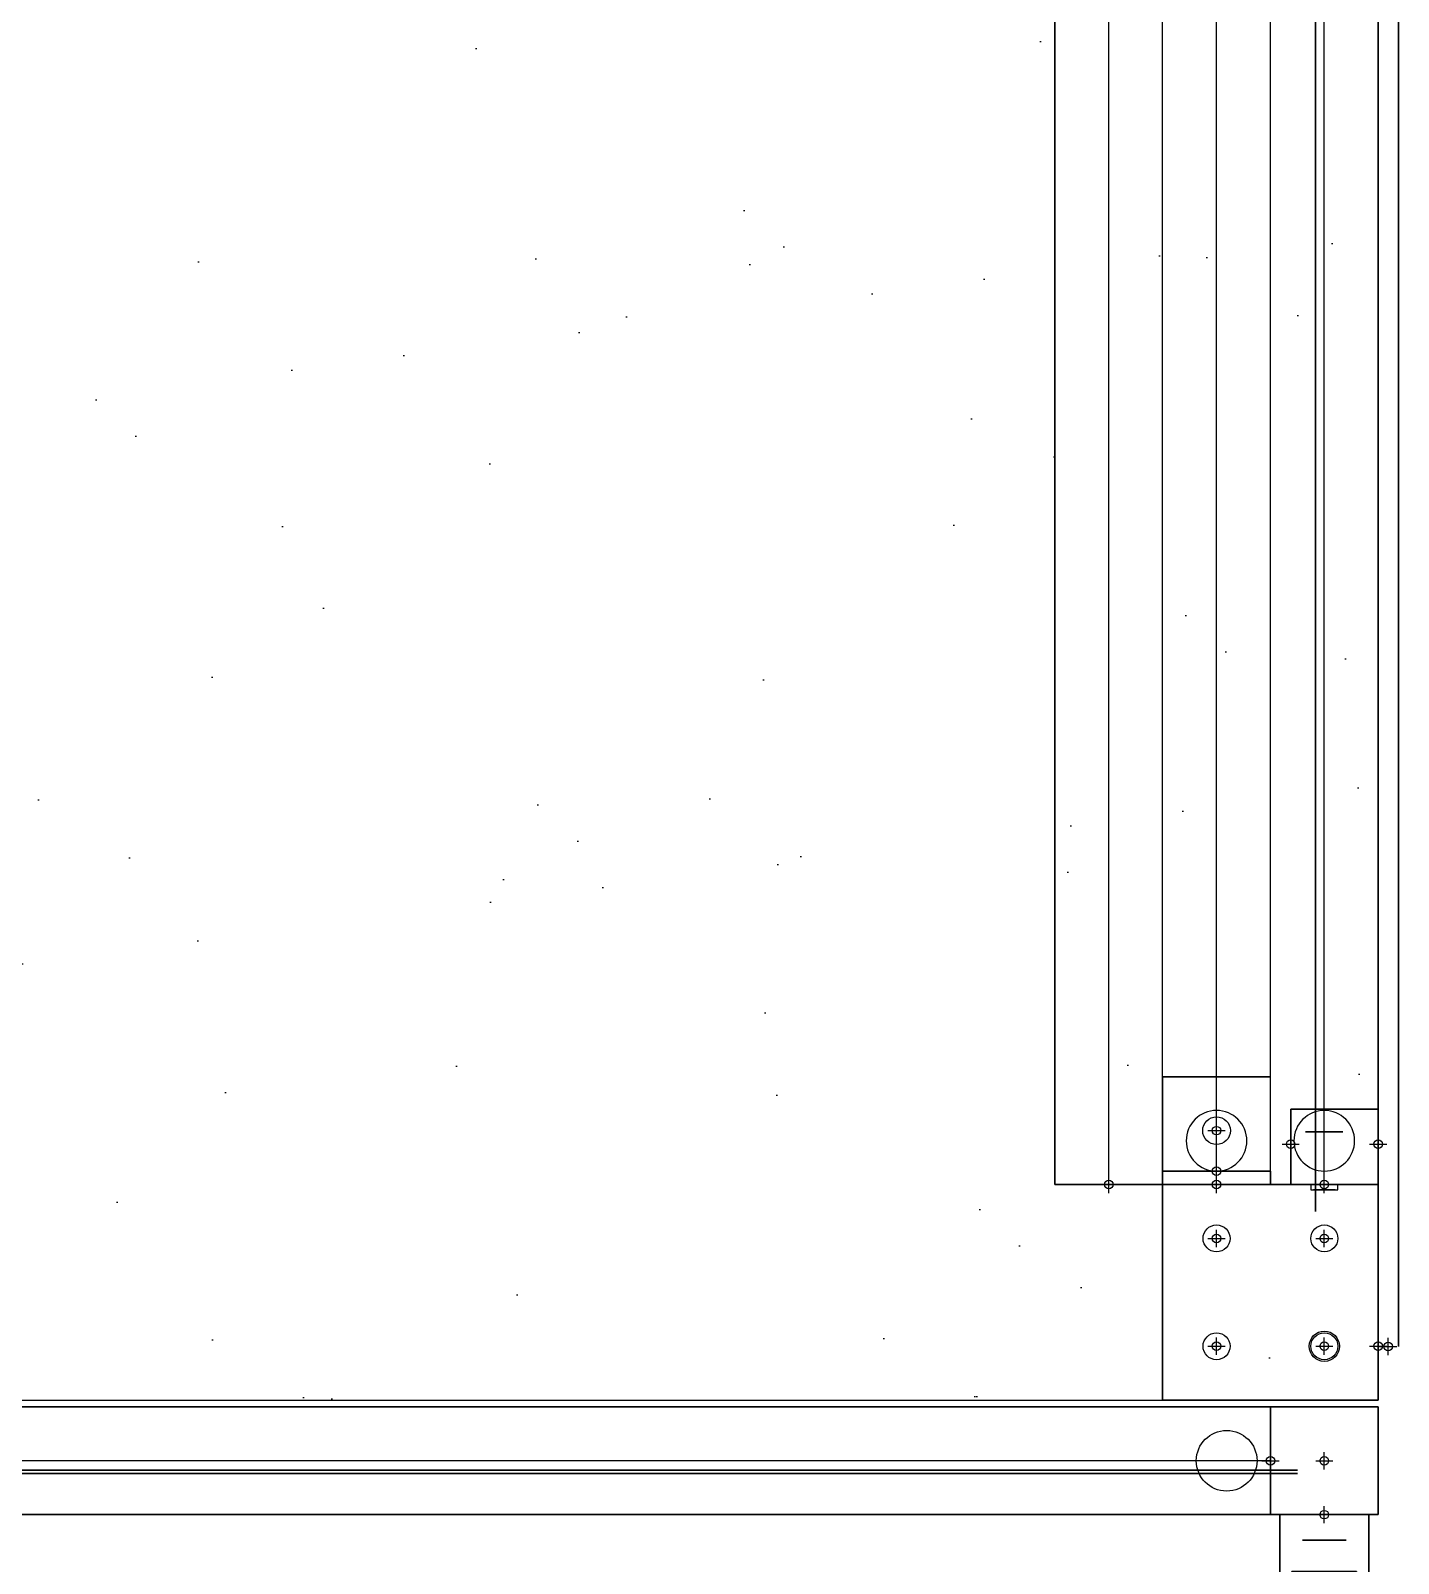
# Model space of a CAD drawing. Header units: inches. Extents: x -12.9 to 39.7, y -22.4 to 37.3.
# Drawn here: x 27 to 39.69, y -2.01 to 12.2 of the extents above; entities that cross this region are included whole.
import ezdxf

# ---------------------------------------------------------------- set-up
doc = ezdxf.new("R2010")
doc.units = ezdxf.units.IN
doc.header["$MEASUREMENT"] = 0
doc.header["$PDMODE"] = 34
doc.header["$PDSIZE"] = 0.08
for name, color, linetype in [('AQME Center Lines', 7, 'Continuous'), ('AQME Holes', 7, 'Continuous'), ('AQME Points', 7, 'Continuous'), ('AQME TSlots', 7, 'Continuous')]:
    doc.layers.add(name, color=color, linetype=linetype)
pattern_1 = [(37.50000000000001, (0, 0), (-0.1259867162192163, 3.853647538026317), [0, -3.04, 0, -3.4, 0, -3.25]), (7.499999999999999, (0, 0), (3.539553410535455, 5.644292130459481), [0, -1.64, 0, -2.74, 0, -1.05]), (327.5, (-2.46, 0), (6.22828372350299, 0.011318107073929), [0, -1, 0, -3.6, 0, -4.7]), (317.5, (-2.46, 0), (6.012253209144586, 1.755351129868498), [0, -0.5, 0, -2.36, 0, -2.7])]

# ---------------------------------------------------------------- blocks, each defined once
blk = doc.blocks.new('AQME_7042_20120403180227')
at = {"layer": 'AQME Holes', "color": 4}
blk.add_circle((0, 0), 0.2815, dxfattribs=at)
blk = doc.blocks.new('AQME_7042_20120403180235')
at = {"layer": 'AQME Holes', "color": 4}
blk.add_circle((0, 0), 0.2815, dxfattribs=at)
blk = doc.blocks.new('AQME_7042_20120403180249')
at = {"layer": 'AQME Holes', "color": 4}
blk.add_circle((0, 0), 0.2815, dxfattribs=at)
blk = doc.blocks.new('AQME_7042_20120403180257')
at = {"layer": 'AQME Holes', "color": 4}
blk.add_circle((0, 0), 0.2815, dxfattribs=at)
blk = doc.blocks.new('AQME_1030_20120403180258', base_point=(0.5, 0.5))
for points in [[(0, 0), (1, 0), (1, 3), (0, 3)], [(1, 3), (0, 3), (0, 3, 24), (1, 3, 24)], [(0, 3), (0, 0), (0, 0, 24), (0, 3, 24)], [(0, 0, 24), (1, 0, 24), (1, 3, 24), (0, 3, 24)], [(1, 0), (1, 3), (1, 3, 24), (1, 0, 24)], [(0, 0), (1, 0), (1, 0, 24), (0, 0, 24)]]:
    blk.add_3dface(points)
at = {"layer": 'AQME Center Lines', "color": 6}
for p, q in [((0, 2), (0, 2, 24)), ((1, 2), (1, 2, 24)), ((0, 1), (0, 1, 24)), ((1, 1), (1, 1, 24))]:
    blk.add_line(p, q, dxfattribs=at)
at = {"layer": 'AQME Points', "color": 3}
for p in [(0.5, 2.5), (0.5, 1.5), (0.5, 0.5)]:
    blk.add_point(p, dxfattribs=at)
at = {"layer": 'AQME Points', "color": 2}
for p in [(0.5, 2.5, 24), (0.5, 1.5, 24), (0.5, 0.5, 24)]:
    blk.add_point(p, dxfattribs=at)
at = {"layer": 'AQME TSlots', "color": 1}
for p, q in [((0.5, 3), (0.5, 3, 24)), ((0, 2.5), (0, 2.5, 24)), ((1, 2.5), (1, 2.5, 24)), ((0, 1.5), (0, 1.5, 24)), ((1, 1.5), (1, 1.5, 24)), ((0, 0.5), (0, 0.5, 24)), ((1, 0.5), (1, 0.5, 24)), ((0.5, 0), (0.5, 0, 24))]:
    blk.add_line(p, q, dxfattribs=at)
at = {"extrusion": (1, 0, 0)}
for name, p in [('AQME_7042_20120403180235', (1.5, 0.406, 1)), ('AQME_7042_20120403180227', (0.5, 0.406, 1))]:
    blk.add_blockref(name, p, dxfattribs=at)
at = {"extrusion": (1, 0, 0), "rotation": 179.9999999999998}
for name, p in [('AQME_7042_20120403180257', (1.5, 23.594, 1)), ('AQME_7042_20120403180249', (0.5000000000000001, 23.594, 1))]:
    blk.add_blockref(name, p, dxfattribs=at)
blk = doc.blocks.new('AQME_4108_20120403180811')
at = {"color": 1}
blk.add_circle((0, 0.5), 0.1285, dxfattribs=at)
at = {"color": 1, "extrusion": (0, 1, 0)}
blk.add_circle((0, 0.5), 0.1285, dxfattribs=at)
at = {"color": 3}
for p in [(0, 0.5), (0, 0)]:
    blk.add_point(p, dxfattribs=at)
at = {"color": 2}
blk.add_point((0, 0.5, 0.125), dxfattribs=at)
at = {"color": 2, "extrusion": (0, 1, 0)}
blk.add_point((0, 0.125, 0.5), dxfattribs=at)
at = {"color": 3, "extrusion": (0, 1, 0)}
blk.add_point((0, 0, 0.5), dxfattribs=at)
for points in [[(0.5, 0), (0.5, 1), (-0.5, 1), (-0.5, 0)], [(0.5, 0.125, 0.125), (0.5, 1, 0.125), (-0.5, 1, 0.125), (-0.5, 0.125, 0.125)], [(0.5, 1), (-0.5, 1), (-0.5, 1, 0.125), (0.5, 1, 0.125)], [(0.5, 0.125, 0.125), (-0.5, 0.125, 0.125), (-0.5, 0.125, 1), (0.5, 0.125, 1)], [(-0.5, 0, 1), (0.5, 0, 1), (0.5, 0.125, 1), (-0.5, 0.125, 1)]]:
    blk.add_3dface(points)
for points, invisible_edges in [([(-0.5, 1), (-0.5, 0), (-0.5, 0, 0.125), (-0.5, 1, 0.125)], 4), ([(0.5, 0), (0.5, 1), (0.5, 1, 0.125), (0.5, 0, 0.125)], 4), ([(-0.5, 0.125, 0.125), (-0.5, 0, 0.125), (-0.5, 0, 1), (-0.5, 0.125, 1)], 1), ([(0.5, 0), (-0.5, 0), (-0.5, 0, 0.125), (0.5, 0, 0.125)], 4), ([(-0.5, 0, 0.125), (-0.5, 0, 1), (0.5, 0, 1), (0.5, 0, 0.125)], 8), ([(0.5, 0, 1), (0.5, 0, 0.125), (0.5, 0.125, 0.125), (0.5, 0.125, 1)], 2)]:
    blk.add_3dface(points, dxfattribs=dict(invisible_edges=invisible_edges))
blk = doc.blocks.new('AQME_1010_20120404102213', base_point=(0.5, 0.5))
for points in [[(0, 0), (1, 0), (1, 1), (0, 1)], [(1, 1), (0, 1), (0, 1, 24), (1, 1, 24)], [(0, 1), (0, 0), (0, 0, 24), (0, 1, 24)], [(0, 0, 24), (1, 0, 24), (1, 1, 24), (0, 1, 24)], [(1, 0), (1, 1), (1, 1, 24), (1, 0, 24)], [(0, 0), (1, 0), (1, 0, 24), (0, 0, 24)]]:
    blk.add_3dface(points)
at = {"layer": 'AQME Points', "color": 3}
blk.add_point((0.5, 0.5), dxfattribs=at)
at = {"layer": 'AQME Points', "color": 2}
blk.add_point((0.5, 0.5, 24), dxfattribs=at)
at = {"layer": 'AQME TSlots', "color": 1}
for p, q in [((0.5, 1), (0.5, 1, 24)), ((0, 0.5), (0, 0.5, 24)), ((1, 0.5), (1, 0.5, 24)), ((0.5, 0), (0.5, 0, 24))]:
    blk.add_line(p, q, dxfattribs=at)
blk = doc.blocks.new('AQME_1010_20120404102254', base_point=(0.5, 0.5))
for points in [[(0, 0), (1, 0), (1, 1), (0, 1)], [(1, 1), (0, 1), (0, 1, 36), (1, 1, 36)], [(0, 1), (0, 0), (0, 0, 36), (0, 1, 36)], [(0, 0, 36), (1, 0, 36), (1, 1, 36), (0, 1, 36)], [(1, 0), (1, 1), (1, 1, 36), (1, 0, 36)], [(0, 0), (1, 0), (1, 0, 36), (0, 0, 36)]]:
    blk.add_3dface(points)
at = {"layer": 'AQME Points', "color": 3}
blk.add_point((0.5, 0.5), dxfattribs=at)
at = {"layer": 'AQME Points', "color": 2}
blk.add_point((0.5, 0.5, 36), dxfattribs=at)
at = {"layer": 'AQME TSlots', "color": 1}
for p, q in [((0.5, 1), (0.5, 1, 36)), ((0, 0.5), (0, 0.5, 36)), ((1, 0.5), (1, 0.5, 36)), ((0.5, 0), (0.5, 0, 36))]:
    blk.add_line(p, q, dxfattribs=at)
blk = doc.blocks.new('AQME_7042_20120404103006')
at = {"layer": 'AQME Holes', "color": 4}
blk.add_circle((0, 0), 0.2815, dxfattribs=at)
blk = doc.blocks.new('AQME_7042_20120404103030')
at = {"layer": 'AQME Holes', "color": 4}
blk.add_circle((0, 0), 0.2815, dxfattribs=at)
blk = doc.blocks.new('AQME_1010_20120404103034', base_point=(0.5, 0.5))
for points in [[(0, 0), (1, 0), (1, 1), (0, 1)], [(1, 1), (0, 1), (0, 1, 38), (1, 1, 38)], [(0, 1), (0, 0), (0, 0, 38), (0, 1, 38)], [(0, 0, 38), (1, 0, 38), (1, 1, 38), (0, 1, 38)], [(1, 0), (1, 1), (1, 1, 38), (1, 0, 38)], [(0, 0), (1, 0), (1, 0, 38), (0, 0, 38)]]:
    blk.add_3dface(points)
at = {"layer": 'AQME Points', "color": 3}
blk.add_point((0.5, 0.5), dxfattribs=at)
at = {"layer": 'AQME Points', "color": 2}
blk.add_point((0.5, 0.5, 38), dxfattribs=at)
at = {"layer": 'AQME TSlots', "color": 1}
for p, q in [((0.5, 1), (0.5, 1, 38)), ((0, 0.5), (0, 0.5, 38)), ((1, 0.5), (1, 0.5, 38)), ((0.5, 0), (0.5, 0, 38))]:
    blk.add_line(p, q, dxfattribs=at)
at = {"extrusion": (0, 1, 0)}
blk.add_blockref('AQME_7042_20120404103006', (-0.5, 0.406, 1), dxfattribs=at)
at = {"extrusion": (0, 1, 0), "rotation": 179.9999999999998}
blk.add_blockref('AQME_7042_20120404103030', (-0.5, 37.594, 1), dxfattribs=at)
blk = doc.blocks.new('AQME_2062_20120404110627')
at = {"extrusion": (-1, 0, 0)}
for p, q in [((-0.3, 4.045, 0.625), (-0.3, 3.756, 1.42)), ((0.414, 4.045, 0.625), (0.414, 3.756, 1.42)), ((-0.3, -0.365, 0.625), (-0.3, -0.076, 1.42)), ((0.414, -0.365, 0.625), (0.414, -0.076, 1.42))]:
    blk.add_line(p, q, dxfattribs=at)
for p, q in [((-0.414, 3.315), (0.414, 3.315)), ((-0.3, 3.385, 0.526), (0.3, 3.385, 0.526)), ((-0.414, 0.365), (0.414, 0.365)), ((-0.3, 0.295, 0.526), (0.3, 0.295, 0.526))]:
    blk.add_line(p, q)
at = {"extrusion": (0, -1, 0)}
for p, q in [((-0.414, 3.315), (0.414, 3.315)), ((-0.414, 3.315, 1.184), (0.414, 3.315, 1.184)), ((0.3, 3.385, 0.526), (-0.3, 3.385, 0.526)), ((-0.414, -0.365), (0.414, -0.365)), ((0.3, -0.365, 0.526), (-0.3, -0.365, 0.526))]:
    blk.add_line(p, q, dxfattribs=at)
at = {"color": 1}
for centre, radius in [((0, 3.68, 0.236), 0.203), ((0, 3.68), 0.133), ((0, 0, 0.236), 0.203), ((0, 0), 0.133)]:
    blk.add_circle(centre, radius, dxfattribs=at)
at = {"color": 3}
for p in [(0, 3.68), (0, 0)]:
    blk.add_point(p, dxfattribs=at)
for points, invisible_edges in [([(-0.414, 3.756, 1.42), (-0.414, 3.315, 1.184), (-0.414, 4.045, 0.625)], 3), ([(-0.414, 4.045, 0.625), (-0.414, 4.045), (-0.414, 3.315), (-0.414, 3.315, 1.184)], 8), ([(-0.3, 4.045, 0.625), (-0.414, 4.045, 0.625), (-0.414, 4.045, 0.526), (-0.3, 4.045, 0.526)], 4), ([(-0.414, 4.045, 0.526), (-0.414, 4.045), (0.414, 4.045), (0.414, 4.045, 0.526)], 8), ([(-0.3, 3.385, 1.42), (-0.3, 3.756, 1.42), (-0.3, 4.045, 0.625)], 8), ([(-0.3, 3.385, 1.42), (-0.3, 3.385, 0.526), (-0.3, 4.045, 0.526), (-0.3, 4.045, 0.625)], 8), ([(0.3, 3.385, 1.42), (0.3, 3.756, 1.42), (0.3, 4.045, 0.625)], 8), ([(0.3, 3.385, 1.42), (0.3, 3.385, 0.526), (0.3, 4.045, 0.526), (0.3, 4.045, 0.625)], 8), ([(0.414, 4.045, 0.625), (0.3, 4.045, 0.625), (0.3, 4.045, 0.526), (0.414, 4.045, 0.526)], 4), ([(0.414, 3.756, 1.42), (0.414, 3.315, 1.184), (0.414, 4.045, 0.625)], 3), ([(0.414, 4.045, 0.625), (0.414, 4.045), (0.414, 3.315), (0.414, 3.315, 1.184)], 8), ([(-0.414, 3.315, 1.184), (-0.414, 0.365, 1.184), (-0.414, -0.076, 1.42), (-0.414, 3.756, 1.42)], 10), ([(-0.414, 3.756, 1.42), (-0.414, 3.385, 1.42), (-0.3, 3.385, 1.42), (-0.3, 3.756, 1.42)], 2), ([(0.3, 3.756, 1.42), (0.3, 3.385, 1.42), (0.414, 3.385, 1.42), (0.414, 3.756, 1.42)], 2), ([(0.414, 3.315, 1.184), (0.414, 0.365, 1.184), (0.414, -0.076, 1.42), (0.414, 3.756, 1.42)], 10), ([(0.414, 0.295, 1.42), (0.414, 3.385, 1.42), (-0.414, 3.385, 1.42), (-0.414, 0.295, 1.42)], 10), ([(-0.414, -0.076, 1.42), (-0.414, 0.365, 1.184), (-0.414, -0.365, 0.625)], 3), ([(-0.414, -0.365, 0.625), (-0.414, -0.365), (-0.414, 0.365), (-0.414, 0.365, 1.184)], 8), ([(-0.414, 0.295, 1.42), (-0.414, -0.076, 1.42), (-0.3, -0.076, 1.42), (-0.3, 0.295, 1.42)], 8), ([(-0.3, 0.295, 1.42), (-0.3, -0.076, 1.42), (-0.3, -0.365, 0.625)], 8), ([(-0.3, 0.295, 1.42), (-0.3, 0.295, 0.526), (-0.3, -0.365, 0.526), (-0.3, -0.365, 0.625)], 8), ([(0.3, 0.295, 1.42), (0.3, -0.076, 1.42), (0.3, -0.365, 0.625)], 8), ([(0.3, 0.295, 1.42), (0.3, 0.295, 0.526), (0.3, -0.365, 0.526), (0.3, -0.365, 0.625)], 8), ([(0.3, 0.295, 1.42), (0.3, -0.076, 1.42), (0.414, -0.076, 1.42), (0.414, 0.295, 1.42)], 8), ([(0.414, -0.076, 1.42), (0.414, 0.365, 1.184), (0.414, -0.365, 0.625)], 3), ([(0.414, -0.365, 0.625), (0.414, -0.365), (0.414, 0.365), (0.414, 0.365, 1.184)], 8), ([(-0.3, -0.365, 0.625), (-0.414, -0.365, 0.625), (-0.414, -0.365, 0.526), (-0.3, -0.365, 0.526)], 4), ([(-0.414, -0.365, 0.526), (-0.414, -0.365), (0.414, -0.365), (0.414, -0.365, 0.526)], 8), ([(0.414, -0.365, 0.625), (0.3, -0.365, 0.625), (0.3, -0.365, 0.526), (0.414, -0.365, 0.526)], 4)]:
    blk.add_3dface(points, dxfattribs=dict(invisible_edges=invisible_edges))
blk = doc.blocks.new('AQME_2427_20120404103638')
at = {"extrusion": (0, 1, 0)}
for p, q in [((-0.125, 0.5), (-0.312, 0.5)), ((-0.312, 0.5), (-0.312, 0.5, 0.7)), ((-0.312, 0.5, 0.7), (0.5, 0.5, 0.7)), ((-0.125, 0.5), (-0.125, 0.5, -0.05)), ((-0.125, 0.5, -0.05), (0.125, 0.5, -0.05)), ((0.5, 0.5), (0.125, 0.5)), ((0.125, 0.5, -0.05), (0.125, 0.5)), ((0.5, 0.5, 0.7), (0.5, 0.5))]:
    blk.add_line(p, q, dxfattribs=at)
at = {"color": 1, "extrusion": (-1, 0, 0)}
blk.add_circle((-0.25, 0.375, 0.312), 0.125, dxfattribs=at)
at = {"color": 1}
for centre, radius in [((0, 0, 0.49), 0.173), ((0, 0, -0.05), 0.101)]:
    blk.add_circle(centre, radius, dxfattribs=at)
at = {"color": 2, "extrusion": (-1, 0, 0)}
for p in [(-0.312, 0.25, 0.375), (0.5, 0.25, 0.375)]:
    blk.add_point(p, dxfattribs=at)
at = {"color": 3}
blk.add_point((0, 0), dxfattribs=at)
at = {"invisible_edges": 8}
for points in [[(0.5, 0.5), (0.5, 0.5, 0.7), (-0.312, 0.5, 0.7), (-0.312, 0.5)], [(-0.125, 0.5), (-0.125, 0.5, -0.05), (0.125, 0.5, -0.05), (0.125, 0.5)], [(0.5, -0.25), (0.5, -0.25, 0.7), (-0.312, -0.25, 0.7), (-0.312, -0.25)], [(-0.125, -0.25), (-0.125, -0.25, -0.05), (0.125, -0.25, -0.05), (0.125, -0.25)]]:
    blk.add_3dface(points, dxfattribs=at)
blk = doc.blocks.new('AQME_2614-S_20110813145048', base_point=(0, 0, 0.0885))
h = blk.add_hatch()
h.set_pattern_fill('AR-SAND', color=8, scale=2, style=0)
h.set_pattern_definition(pattern_1)
h.paths.add_polyline_path([(0, 0), (0, -24.5), (47.5, -24.5), (47.5, 0)])
at = {"color": 1}
for p, q in [((0, 0), (0, -24.5)), ((47.5, -24.5), (47.5, 0)), ((0, -24.5), (47.5, -24.5))]:
    blk.add_line(p, q, dxfattribs=at)
at = {"invisible_edges": 15}
blk.add_3dface([(0, 0), (0, -24.5), (47.5, -24.5), (47.5, 0)], dxfattribs=at)
blk = doc.blocks.new('AQME_7507_20120404113504')
at = {"color": 1}
blk.add_circle((0, 0.5), 0.1405, dxfattribs=at)
at = {"layer": 'AQME Points', "color": 3}
for p in [(0, 0), (0, 0, 0.177)]:
    blk.add_point(p, dxfattribs=at)
blk = doc.blocks.new('AQME_2614-S_20120404113505', base_point=(0, 0, 0.0885))
h = blk.add_hatch()
h.set_pattern_fill('AR-SAND', color=8, scale=2, style=0)
h.set_pattern_definition(pattern_1)
h.paths.add_polyline_path([(0, 0), (0, -28), (40, -28), (40, 0)])
at = {"color": 1}
for p, q in [((40, -28), (40, 0)), ((0, -28), (40, -28))]:
    blk.add_line(p, q, dxfattribs=at)
at = {"invisible_edges": 15}
for points in [[(0, 0, 0.177), (0, -28, 0.177), (40, -28, 0.177), (40, 0, 0.177)], [(0, 0), (0, -28), (40, -28), (40, 0)]]:
    blk.add_3dface(points, dxfattribs=at)
at = {"rotation": 90}
blk.add_blockref('AQME_7507_20120404113504', (40, -27.5), dxfattribs=at)
blk = doc.blocks.new('AQME_2454_20110915165342', base_point=(0, 0, 0.0935))
at = {"color": 1}
for p, q in [((0, 0), (0, -12)), ((26, 0), (0, 0)), ((0, -12), (26, -12))]:
    blk.add_line(p, q, dxfattribs=at)
at = {"invisible_edges": 15}
blk.add_3dface([(0, 0), (0, -12), (26, -12), (26, 0)], dxfattribs=at)
at = {"layer": 'AQME Points', "color": 3}
blk.add_point((0, 0, 0.0935), dxfattribs=at)
blk = doc.blocks.new('AQME_2020_20120404133140', base_point=(0.5, 0.5))
at = {"color": 4}
for centre in [(0.5, 1.5, 60), (1.5, 1.5, 60), (0.5, 0.5, 60), (1.5, 0.5, 60)]:
    blk.add_circle(centre, 0.125, dxfattribs=at)
for points in [[(0, 0), (2, 0), (2, 2), (0, 2)], [(2, 2), (0, 2), (0, 2, 60), (2, 2, 60)], [(0, 2), (0, 0), (0, 0, 60), (0, 2, 60)], [(0, 0, 60), (2, 0, 60), (2, 2, 60), (0, 2, 60)], [(2, 0), (2, 2), (2, 2, 60), (2, 0, 60)], [(0, 0), (2, 0), (2, 0, 60), (0, 0, 60)]]:
    blk.add_3dface(points)
at = {"layer": 'AQME Center Lines', "color": 6}
for p, q in [((1, 2), (1, 2, 60)), ((0, 1), (0, 1, 60)), ((2, 1), (2, 1, 60)), ((1, 0), (1, 0, 60))]:
    blk.add_line(p, q, dxfattribs=at)
at = {"layer": 'AQME Points', "color": 3}
for p in [(0.5, 1.5), (1.5, 1.5), (0.5, 0.5), (1.5, 0.5)]:
    blk.add_point(p, dxfattribs=at)
at = {"layer": 'AQME Points', "color": 2}
for p in [(0.5, 1.5, 60), (1.5, 1.5, 60), (0.5, 0.5, 60), (1.5, 0.5, 60)]:
    blk.add_point(p, dxfattribs=at)
at = {"layer": 'AQME TSlots', "color": 1}
for p, q in [((0.5, 2), (0.5, 2, 60)), ((1.5, 2), (1.5, 2, 60)), ((0, 1.5), (0, 1.5, 60)), ((2, 1.5), (2, 1.5, 60)), ((0, 0.5), (0, 0.5, 60)), ((2, 0.5), (2, 0.5, 60)), ((0.5, 0), (0.5, 0, 60)), ((1.5, 0), (1.5, 0, 60))]:
    blk.add_line(p, q, dxfattribs=at)
blk = doc.blocks.new('AQME_2614-S_20120430154721', base_point=(0, 0, 0.0885))
h = blk.add_hatch()
h.set_pattern_fill('AR-SAND', color=8, scale=2, style=0)
h.set_pattern_definition(pattern_1)
h.paths.add_polyline_path([(0, 0), (0, -34.5), (38.5, -34.5), (38.5, 0)])
at = {"color": 1}
for p, q in [((38.5, 0), (0, 0)), ((38.5, -34.5), (38.5, 0)), ((0, -34.5), (38.5, -34.5))]:
    blk.add_line(p, q, dxfattribs=at)
at = {"invisible_edges": 15}
blk.add_3dface([(0, 0), (0, -34.5), (38.5, -34.5), (38.5, 0)], dxfattribs=at)
blk = doc.blocks.new('AQME_2613-S_20120430174626', base_point=(0, 0, 0.118))
h = blk.add_hatch()
h.set_pattern_fill('AR-SAND', color=8, scale=2, style=0)
h.set_pattern_definition(pattern_1)
h.paths.add_polyline_path([(0, 0), (0, -22.5), (38.5, -22.5), (38.5, 0)])
at = {"color": 1}
for p, q in [((38.5, 0), (0, 0)), ((38.5, -22.5), (38.5, 0)), ((0, -22.5), (38.5, -22.5))]:
    blk.add_line(p, q, dxfattribs=at)
at = {"invisible_edges": 15}
blk.add_3dface([(0, 0), (0, -22.5), (38.5, -22.5), (38.5, 0)], dxfattribs=at)

msp = doc.modelspace()

# ---------------------------------------------------------------- block references
for name, p in [('AQME_2614-S_20120404113505', (-0.5, 27.5, 60.0885)), ('AQME_4108_20120403180811', (38, 1.5, 24.49730931724198)), ('AQME_2020_20120404133140', (38, 0)), ('AQME_1010_20120404102213', (39, -1.0625, 36)), ('AQME_1010_20120404102254', (39, -1.0625))]:
    msp.add_blockref(name, p)
at = {"extrusion": (-1, 0, -1.836909530733566e-16), "xscale": -1}
msp.add_blockref('AQME_2454_20110915165342', (0.002000000000002444, 12.62499999999999, -39.5935), dxfattribs=at)
at = {"extrusion": (1, 7.105427357601002e-15, -5.329070518200751e-15), "xscale": -1, "rotation": 270}
msp.add_blockref('AQME_2614-S_20110813145048', (25.74999999999973, 11.75000000000021, 39.00524999999987), dxfattribs=at)
at = {"extrusion": (0, 1, 0), "rotation": 180}
for p in [(-39, 4.396046502075937, 1.5), (-39, 8.396046502075937, 1.5)]:
    msp.add_blockref('AQME_2427_20120404103638', p, dxfattribs=at)
at = {"extrusion": (1.224606353822377e-16, 1, 0), "rotation": 269.9999999999997}
msp.add_blockref('AQME_1030_20120403180258', (-38.99999999999999, 0.4999999999999973, 1.500000000000005), dxfattribs=at)
at = {"extrusion": (-1, 0, 0)}
for p in [(1.0625, 0.5, -38.5), (1.0625, 36.5, -38.5), (1.0625, 35.5, -38.5), (1.0625, 59.5, -38.5)]:
    msp.add_blockref('AQME_1010_20120404103034', p, dxfattribs=at)
at = {"extrusion": (0, 1, -5.329070518200751e-15), "rotation": 180}
for name, p in [('AQME_2614-S_20120430154721', (-0.25, 0.7499999999999943, -1.062500000000004)), ('AQME_2613-S_20120430174626', (-0.25, 36.74999999999999, -1.062500000000196))]:
    msp.add_blockref(name, p, dxfattribs=at)
at = {"extrusion": (0, -1, 0), "rotation": 179.9999999999998}
for p in [(39.00000000000001, 48, 1.5625), (39.00000000000001, 18, 1.5625)]:
    msp.add_blockref('AQME_2062_20120404110627', p, dxfattribs=at)

doc.saveas('drawing.dxf')
